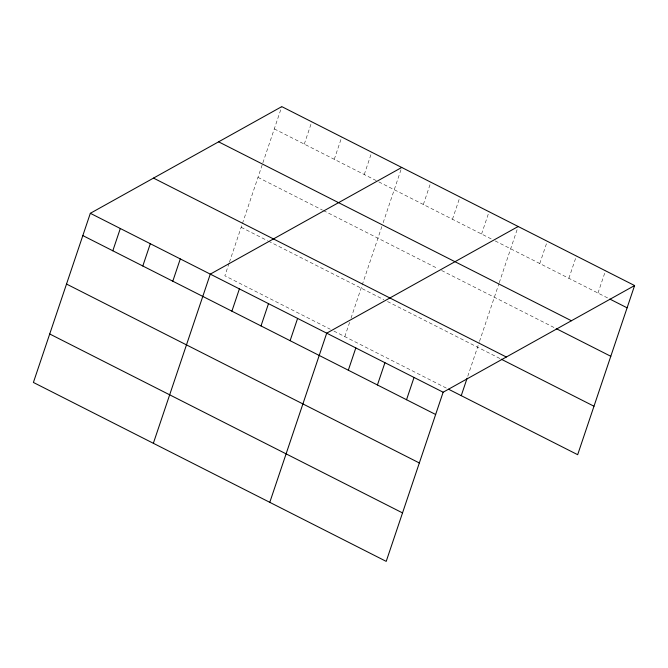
<?xml version="1.0" encoding="UTF-8"?>
<svg xmlns="http://www.w3.org/2000/svg" width="668" height="668" viewBox="0 0 668 668"><rect width="100%" height="100%" fill="white"/><g stroke="black" fill="none" stroke-linecap="round" stroke-linejoin="round"><path stroke-width="0.5" stroke-dasharray="3.34 2.5" d="M229.099 263.184L224.857 275.784L330.276 329.24M229.425 262.207L262.549 163.802M262.875 162.833L281.787 106.621M304.282 144.113L311.772 121.835M334.267 159.318L341.765 137.04M364.26 174.523L371.75 152.246M344.813 336.614L349.706 322.076M351.017 318.193L381.846 226.569M383.156 222.694L401.744 167.459M423.353 204.492L430.852 182.222M452.461 219.254L459.96 196.976M481.57 234.017L489.068 211.739M467.767 376.268L479.173 342.383M479.499 341.423L498.929 283.675M499.255 282.706L518.168 226.502M539.777 263.543L547.276 241.265M568.885 278.297L576.384 256.019M597.994 293.06L605.492 270.782M274.289 128.899L377.888 181.437M378.798 181.896L491.573 239.094M495.213 240.939L608.907 298.596M257.982 177.371L322.502 210.094M323.412 210.554L437.966 268.653M441.606 270.498L555.308 328.155M241.173 227.312L267.526 240.68M268.436 241.14L383.866 299.673M387.507 301.519L500.299 358.716M333.908 331.086L446.692 388.275"/><path stroke-width="1" d="M90.33 213.301L33.4 382.455L386.213 561.379L443.143 392.216L634.6 285.545L281.787 106.621L90.33 213.301L443.143 392.216M112.817 250.784L120.315 228.506M142.81 265.989L150.308 243.711M172.795 281.203L180.293 258.925M153.356 443.285L210.286 274.13L401.744 167.459M231.896 311.171L239.394 288.893M261.004 325.934L268.494 303.656M290.112 340.688L297.602 318.411M269.788 502.336L326.71 333.173L518.168 226.502M348.32 370.214L355.819 347.936M377.428 384.977L384.927 362.699M406.536 399.731L414.035 377.453M461.246 395.656L467.116 378.205M634.6 285.545L577.67 454.699L448.512 389.202M609.817 299.055L627.102 307.823M218.603 141.825L571.416 320.749M556.219 328.614L610.794 356.294M153.506 178.097L506.319 357.013M501.209 359.184L593.986 406.227M82.832 235.579L435.645 414.494M66.516 284.05L419.329 462.966M49.716 333.983L402.528 512.907"/></g></svg>
